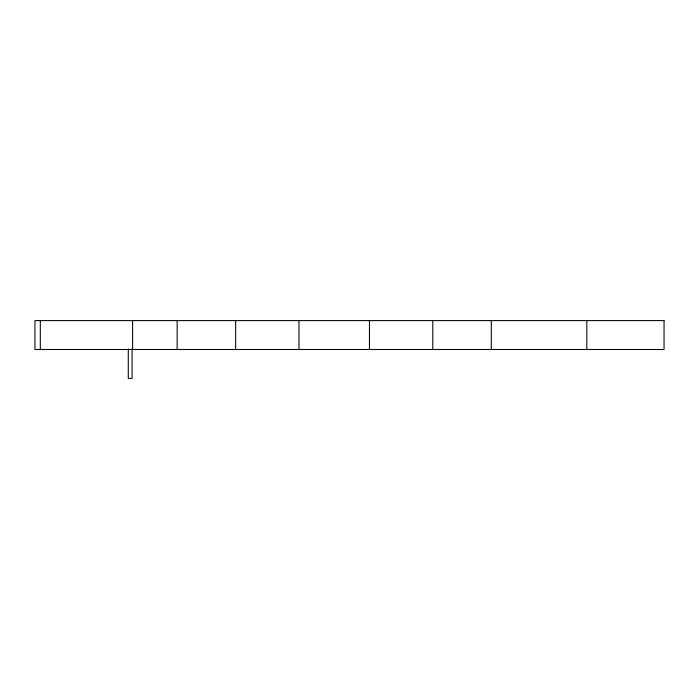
<?xml version="1.0" encoding="UTF-8"?>
<svg xmlns="http://www.w3.org/2000/svg" width="699" height="699" viewBox="0 0 699 699"><rect width="100%" height="100%" fill="white"/><g stroke="black" fill="none" stroke-linecap="round" stroke-linejoin="round"><path stroke-width="1.05" d="M586.828 320.588L586.828 349.5M491.292 320.588L491.292 349.5M432.786 320.588L432.786 349.5M369.456 320.588L369.456 349.5M298.98 320.588L298.98 349.5M235.659 320.588L235.659 349.5M177.153 320.588L177.153 349.5M132.618 320.588L132.618 349.5M132.067 348.958L132.067 378.412L128.284 378.412L128.284 348.958M40.315 320.588L40.315 349.5M664.05 320.588L34.95 320.588L34.95 349.5L664.05 349.5L664.05 320.588"/></g></svg>
